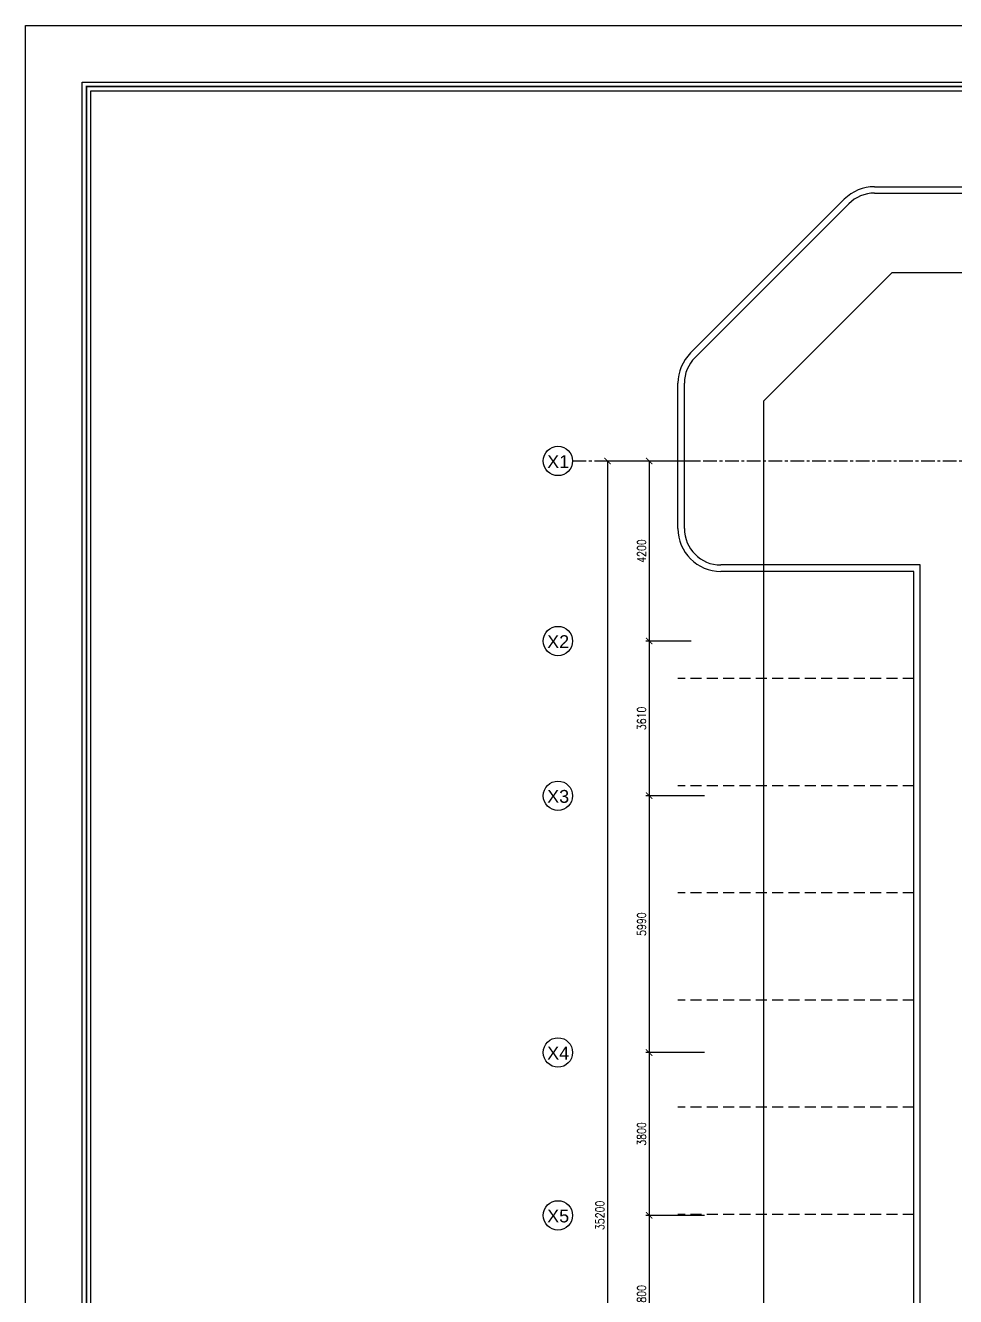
# Model space of a CAD drawing. Header units: millimetres. Extents: x -1288794 to 2153086, y -2701644 to -1335282.
# Drawn here: x 1073443 to 1095141, y -1493463 to -1463806 of the extents above; entities that cross this region are included whole.
import ezdxf
from ezdxf.enums import TextEntityAlignment as Align

# ---------------------------------------------------------------- set-up
doc = ezdxf.new("R2010")
doc.units = ezdxf.units.MM
doc.header["$LTSCALE"] = 100
doc.header["$PDMODE"] = 34
doc.linetypes.add('CENTER', pattern=[50.8, 31.75, -6.35, 6.35, -6.35])
doc.linetypes.add('DASHED', pattern=[19.05, 12.7, -6.35])
for name, color, linetype in [('A-ANNO-DIMS', 1, 'Continuous'), ('A-ANNO-SYMB', 33, 'Continuous'), ('A-ANNO-TEXT', 8, 'Continuous'), ('A-AREA', 8, 'CENTER'), ('A-GRID', 253, 'CENTER'), ('L-WALK', 8, 'Continuous'), ('LOGO LINE', 7, 'Continuous'), ('LOGO1LINE', 7, 'Continuous')]:
    doc.layers.add(name, color=color, linetype=linetype)
doc.styles.add('ROMANS', font='romans.shx', dxfattribs={"width": 0.8})
doc.styles.add('SANSSERIF', font='sas_____.pfb')
doc.dimstyles.new('100 of DIM2', dxfattribs={"dimscale": 0, "dimtxt": 200, "dimasz": 150, "dimexe": 75, "dimexo": 200, "dimgap": 75, "dimtad": 1, "dimdec": 0, "dimrnd": 5, "dimzin": 0, "dimdsep": 46, "dimtxsty": 'ROMANS', "dimblk": 'ARCHTICK', "dimcen": 100, "dimclrd": 94, "dimclre": 94, "dimclrt": 2, "dimadec": 0, "dimazin": 0, "dimtfac": 1, "dimtdec": 0, "dimtofl": 0, "dimtmove": 2, "dimatfit": 3, "dimldrblk": 'OPEN90', "dimfxl": 75, "dimtolj": 1, "dimtzin": 0, "dimarcsym": 0})

# ---------------------------------------------------------------- blocks, each defined once
blk = doc.blocks.new('_ArchTick')
at = {"color": 0, "linetype": 'ByBlock', "const_width": 0.15}
blk.add_lwpolyline([(-0.5, -0.5), (0.5, 0.5)], dxfattribs=at)
blk = doc.blocks.new('*D616')
at = {"layer": 'A-ANNO-DIMS', "color": 94, "lineweight": -2, "ltscale": 3, "transparency": 16777216}
for p, q in [((1089175, -1473969), (1086945, -1473969)), ((1087020, -1473969), (1087020, -1509169)), ((1089175, -1509169), (1086945, -1509169))]:
    blk.add_line(p, q, dxfattribs=at)
at = {"layer": 'Defpoints', "color": 0, "ltscale": 3, "transparency": 16777216}
for p in [(1089375, -1473969), (1087020, -1509169), (1089375, -1509169)]:
    blk.add_point(p, dxfattribs=at)
at = {"layer": 'A-ANNO-DIMS', "color": 94, "lineweight": -2, "ltscale": 3, "transparency": 16777216, "xscale": 150, "yscale": 150, "zscale": 150}
for p, rotation in [((1087020, -1473969), 90), ((1087020, -1509169), 270)]:
    blk.add_blockref('_ArchTick', p, dxfattribs=dict(at, rotation=rotation))
at = {"layer": 'A-ANNO-DIMS', "color": 2, "ltscale": 3, "transparency": 16777216, "insert": (1086845, -1491569), "char_height": 200, "attachment_point": 5, "rotation": 90, "style": 'ROMANS'}
blk.add_mtext('\\A1;35200', dxfattribs=at)
blk = doc.blocks.new('_Open90')
at = {"color": 0, "linetype": 'ByBlock', "lineweight": -2}
for p, q in [((0, 0), (-1, 0)), ((-0.5, 0.5), (0, 0)), ((0, 0), (-0.5, -0.5))]:
    blk.add_line(p, q, dxfattribs=at)
blk = doc.blocks.new('*D617')
at = {"layer": 'A-ANNO-DIMS', "color": 94, "lineweight": -2, "ltscale": 3, "transparency": 16777216}
for p, q in [((1088970, -1473969), (1087917, -1473969)), ((1087992, -1473969), (1087992, -1478169)), ((1088970, -1478169), (1087917, -1478169))]:
    blk.add_line(p, q, dxfattribs=at)
at = {"layer": 'Defpoints', "color": 0, "ltscale": 3, "transparency": 16777216}
for p in [(1089170, -1473969), (1087992, -1478169), (1089170, -1478169)]:
    blk.add_point(p, dxfattribs=at)
at = {"layer": 'A-ANNO-DIMS', "color": 94, "lineweight": -2, "ltscale": 3, "transparency": 16777216, "xscale": 150, "yscale": 150, "zscale": 150}
for p, rotation in [((1087992, -1473969), 90), ((1087992, -1478169), 270)]:
    blk.add_blockref('_ArchTick', p, dxfattribs=dict(at, rotation=rotation))
at = {"layer": 'A-ANNO-DIMS', "color": 2, "ltscale": 3, "transparency": 16777216, "insert": (1087817, -1476069), "char_height": 200, "attachment_point": 5, "rotation": 90, "style": 'ROMANS'}
blk.add_mtext('\\A1;4200', dxfattribs=at)
blk = doc.blocks.new('*D618')
at = {"layer": 'A-ANNO-DIMS', "color": 94, "lineweight": -2, "ltscale": 3, "transparency": 16777216}
for p, q in [((1088970, -1478169), (1087917, -1478169)), ((1087992, -1478169), (1087992, -1481779)), ((1089284, -1481779), (1087917, -1481779))]:
    blk.add_line(p, q, dxfattribs=at)
at = {"layer": 'Defpoints', "color": 0, "ltscale": 3, "transparency": 16777216}
for p in [(1089170, -1478169), (1087992, -1481779), (1089484, -1481779)]:
    blk.add_point(p, dxfattribs=at)
at = {"layer": 'A-ANNO-DIMS', "color": 94, "lineweight": -2, "ltscale": 3, "transparency": 16777216, "xscale": 150, "yscale": 150, "zscale": 150}
for p, rotation in [((1087992, -1478169), 90), ((1087992, -1481779), 270)]:
    blk.add_blockref('_ArchTick', p, dxfattribs=dict(at, rotation=rotation))
at = {"layer": 'A-ANNO-DIMS', "color": 2, "ltscale": 3, "transparency": 16777216, "insert": (1087817, -1479974), "char_height": 200, "attachment_point": 5, "rotation": 90, "style": 'ROMANS'}
blk.add_mtext('\\A1;3610', dxfattribs=at)
blk = doc.blocks.new('*D619')
at = {"layer": 'A-ANNO-DIMS', "color": 94, "lineweight": -2, "ltscale": 3, "transparency": 16777216}
for p, q in [((1089284, -1481779), (1087917, -1481779)), ((1087992, -1481779), (1087992, -1487769)), ((1089284, -1487769), (1087917, -1487769))]:
    blk.add_line(p, q, dxfattribs=at)
at = {"layer": 'Defpoints', "color": 0, "ltscale": 3, "transparency": 16777216}
for p in [(1089484, -1481779), (1087992, -1487769), (1089484, -1487769)]:
    blk.add_point(p, dxfattribs=at)
at = {"layer": 'A-ANNO-DIMS', "color": 94, "lineweight": -2, "ltscale": 3, "transparency": 16777216, "xscale": 150, "yscale": 150, "zscale": 150}
for p, rotation in [((1087992, -1481779), 90), ((1087992, -1487769), 270)]:
    blk.add_blockref('_ArchTick', p, dxfattribs=dict(at, rotation=rotation))
at = {"layer": 'A-ANNO-DIMS', "color": 2, "ltscale": 3, "transparency": 16777216, "insert": (1087817, -1484774), "char_height": 200, "attachment_point": 5, "rotation": 90, "style": 'ROMANS'}
blk.add_mtext('\\A1;5990', dxfattribs=at)
blk = doc.blocks.new('*D620')
at = {"layer": 'A-ANNO-DIMS', "color": 94, "lineweight": -2, "ltscale": 3, "transparency": 16777216}
for p, q in [((1089284, -1487769), (1087917, -1487769)), ((1087992, -1487769), (1087992, -1491569)), ((1089284, -1491569), (1087917, -1491569))]:
    blk.add_line(p, q, dxfattribs=at)
at = {"layer": 'Defpoints', "color": 0, "ltscale": 3, "transparency": 16777216}
for p in [(1089484, -1487769), (1087992, -1491569), (1089484, -1491569)]:
    blk.add_point(p, dxfattribs=at)
at = {"layer": 'A-ANNO-DIMS', "color": 94, "lineweight": -2, "ltscale": 3, "transparency": 16777216, "xscale": 150, "yscale": 150, "zscale": 150}
for p, rotation in [((1087992, -1487769), 90), ((1087992, -1491569), 270)]:
    blk.add_blockref('_ArchTick', p, dxfattribs=dict(at, rotation=rotation))
at = {"layer": 'A-ANNO-DIMS', "color": 2, "ltscale": 3, "transparency": 16777216, "insert": (1087817, -1489669), "char_height": 200, "attachment_point": 5, "rotation": 90, "style": 'ROMANS'}
blk.add_mtext('\\A1;3800', dxfattribs=at)
blk = doc.blocks.new('*D621')
at = {"layer": 'A-ANNO-DIMS', "color": 94, "lineweight": -2, "ltscale": 3, "transparency": 16777216}
for p, q in [((1089284, -1491569), (1087917, -1491569)), ((1087992, -1491569), (1087992, -1495369)), ((1089284, -1495369), (1087917, -1495369))]:
    blk.add_line(p, q, dxfattribs=at)
at = {"layer": 'Defpoints', "color": 0, "ltscale": 3, "transparency": 16777216}
for p in [(1089484, -1491569), (1087992, -1495369), (1089484, -1495369)]:
    blk.add_point(p, dxfattribs=at)
at = {"layer": 'A-ANNO-DIMS', "color": 94, "lineweight": -2, "ltscale": 3, "transparency": 16777216, "xscale": 150, "yscale": 150, "zscale": 150}
for p, rotation in [((1087992, -1491569), 90), ((1087992, -1495369), 270)]:
    blk.add_blockref('_ArchTick', p, dxfattribs=dict(at, rotation=rotation))
at = {"layer": 'A-ANNO-DIMS', "color": 2, "ltscale": 3, "transparency": 16777216, "insert": (1087817, -1493469), "char_height": 200, "attachment_point": 5, "rotation": 90, "style": 'ROMANS'}
blk.add_mtext('\\A1;3800', dxfattribs=at)

msp = doc.modelspace()

# ---------------------------------------------------------------- linework, layer by layer
at = {"layer": 'A-ANNO-SYMB', "ltscale": 3}
for centre in [(1085865.5, -1473968.6), (1085865.5, -1478168.6), (1085865.5, -1481778.6), (1085865.5, -1487768.6), (1085865.5, -1491568.6)]:
    msp.add_circle(centre, 342.2, dxfattribs=at)
at = {"layer": 'A-AREA', "ltscale": 15}
for p, q in [((1090664.9, -1472568.6), (1093664.9, -1469568.6)), ((1093664.9, -1469568.6), (1125764.9, -1469568.6)), ((1090664.9, -1512568.6), (1090664.9, -1472568.6))]:
    msp.add_line(p, q, dxfattribs=at)
at = {"layer": 'A-GRID', "ltscale": 0.1}
msp.add_line((1086207.7, -1473968.6), (1129747.3, -1473968.6), dxfattribs=at)
at = {"layer": 'L-WALK', "ltscale": 15}
for p, q in [((1093250.7, -1467568.6), (1095664.9, -1467568.6)), ((1093250.7, -1467718.6), (1095664.9, -1467718.6)), ((1088957.8, -1471447.3), (1092543.6, -1467861.5)), ((1089063.9, -1471553.4), (1092649.6, -1467967.6)), ((1088664.9, -1475544.7), (1088664.9, -1472154.4)), ((1088814.9, -1475544.7), (1088814.9, -1472154.4)), ((1094164.9, -1503743.6), (1094164.9, -1476544.7)), ((1094314.9, -1503893.6), (1094314.9, -1476394.7))]:
    msp.add_line(p, q, dxfattribs=at)
at = {"layer": 'L-WALK', "ltscale": 3}
for p, q in [((1094314.9, -1476394.7), (1089664.9, -1476394.7)), ((1094164.9, -1476544.7), (1089664.9, -1476544.7))]:
    msp.add_line(p, q, dxfattribs=at)
at = {"layer": 'L-WALK', "linetype": 'DASHED', "ltscale": 0.2}
for p, q in [((1094164.9, -1479044.7), (1088664.9, -1479044.7)), ((1094164.9, -1481544.7), (1088664.9, -1481544.7)), ((1094164.9, -1484044.7), (1088664.9, -1484044.7)), ((1094164.9, -1486544.7), (1088664.9, -1486544.7)), ((1094164.9, -1489044.7), (1088664.9, -1489044.7)), ((1094164.9, -1491544.7), (1088664.9, -1491544.7))]:
    msp.add_line(p, q, dxfattribs=at)
at = {"layer": 'L-WALK', "ltscale": 15}
for centre, radius, start, end in [((1093250.7, -1468568.6), 1000, 90, 135), ((1093250.7, -1468568.6), 850, 90, 135), ((1089664.9, -1472154.4), 1000, 135, 180), ((1089664.9, -1472154.4), 850, 135, 180)]:
    msp.add_arc(centre, radius, start, end, dxfattribs=at)
at = {"layer": 'L-WALK', "ltscale": 3}
for radius in [1000, 850]:
    msp.add_arc((1089664.9, -1475544.7), radius, 180, 270, dxfattribs=at)
at = {"layer": 'LOGO LINE'}
msp.add_lwpolyline([(1152201.1, -1519493.9), (1073443, -1519493.9), (1073443, -1463806.4), (1152201.1, -1463806.4)], close=True, dxfattribs=at)
at = {"layer": 'LOGO1LINE'}
for points in [[(1150875.2, -1518168), (1074768.9, -1518168), (1074768.9, -1465132.3), (1150875.2, -1465132.3)], [(1140566.5, -1517969.1), (1074967.8, -1517969.1), (1074967.8, -1465331.1), (1140566.5, -1465331.1)]]:
    msp.add_lwpolyline(points, close=True, dxfattribs=at)
at = {"layer": 'LOGO1LINE', "const_width": 39.8}
msp.add_lwpolyline([(1150775.7, -1518068.5), (1074868.4, -1518068.5), (1074868.4, -1465231.7), (1150775.7, -1465231.7)], close=True, dxfattribs=at)

# ---------------------------------------------------------------- texts
at = {"layer": 'A-ANNO-TEXT', "style": 'SANSSERIF'}
for s, p in [('X1', (1085870.1, -1474133.2)), ('X2', (1085870.1, -1478333.2)), ('X3', (1085870.1, -1481943.2)), ('X4', (1085870.1, -1487933.2)), ('X5', (1085870.1, -1491733.2))]:
    msp.add_text(s, height=300, dxfattribs=at).set_placement(p, align=Align.CENTER)

# ---------------------------------------------------------------- dimensions: what is measured, and where the dimension line sits
at = {"layer": 'A-ANNO-DIMS', "ltscale": 3}
for base, p1, p2, picture, middle in [((1087019.7, -1509168.6), (1089374.8, -1473968.6), (1089374.8, -1509168.6), '*D616', (1086844.7, -1491568.6)), ((1087992.1, -1478168.6), (1089169.7, -1473968.6), (1089169.7, -1478168.6), '*D617', (1087817.1, -1476068.6)), ((1087992.1, -1481778.6), (1089169.7, -1478168.6), (1089483.7, -1481778.6), '*D618', (1087817.1, -1479973.6)), ((1087992.1, -1487768.6), (1089483.7, -1481778.6), (1089483.7, -1487768.6), '*D619', (1087817.1, -1484773.6)), ((1087992.1, -1491568.6), (1089483.7, -1487768.6), (1089483.7, -1491568.6), '*D620', (1087817.1, -1489668.6)), ((1087992.1, -1495368.6), (1089483.7, -1491568.6), (1089483.7, -1495368.6), '*D621', (1087817.1, -1493468.6))]:
    dim = msp.add_linear_dim(base=base, p1=p1, p2=p2, angle=90, dimstyle='100 of DIM2', override={"dimscale": 1}, dxfattribs=at)
    dim.commit()
    dim.dimension.update_dxf_attribs({"geometry": picture, "text_midpoint": middle})

doc.saveas('drawing.dxf')
